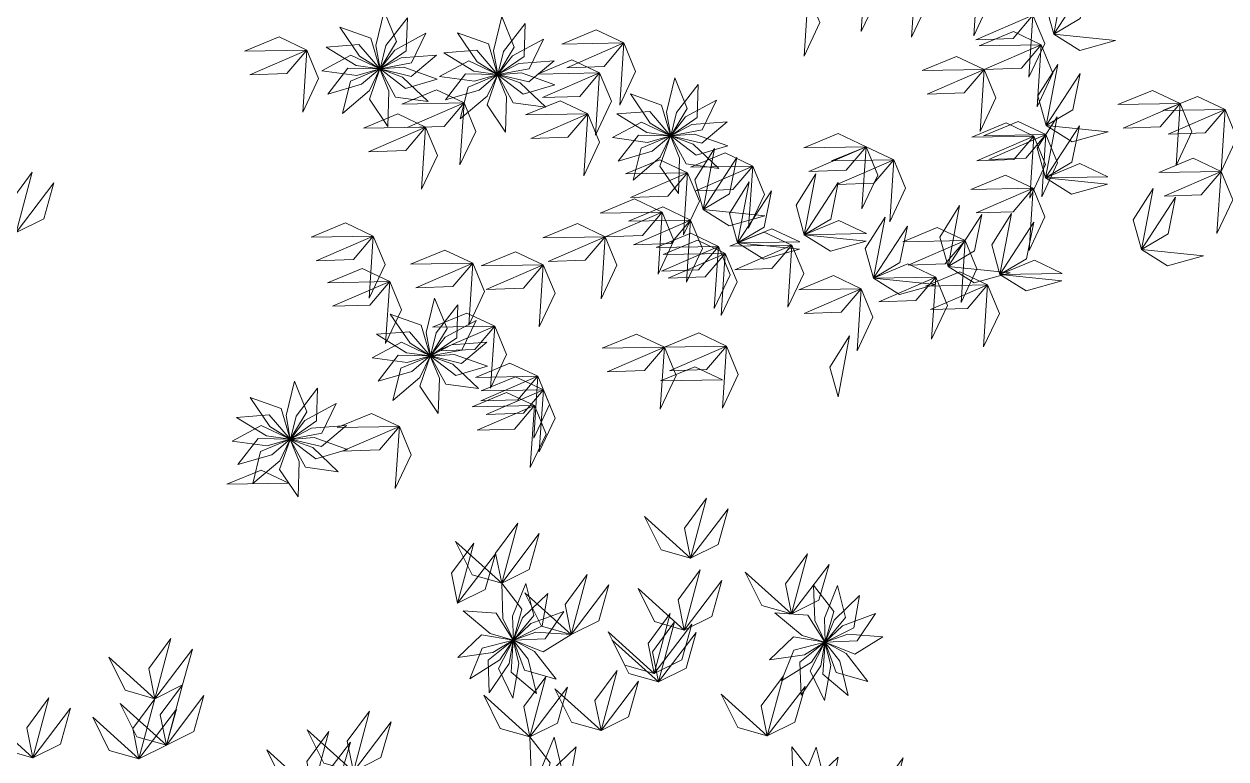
# Model space of a CAD drawing. Header units: inches. Extents: x -173 to 14008, y -3334 to 10368.
# Drawn here: x 9448.7 to 9564.6, y 587.1 to 658 of the extents above; entities that cross this region are included whole.
import ezdxf

# ---------------------------------------------------------------- set-up
doc = ezdxf.new("R2010")
doc.units = ezdxf.units.IN
doc.header["$MEASUREMENT"] = 0
doc.layers.add('ARREDAMENTO', color=8, linetype='Continuous', lineweight=18)

msp = doc.modelspace()

# ---------------------------------------------------------------- linework, layer by layer
at = {"layer": 'ARREDAMENTO', "lineweight": 0}
for points in [[(9529.81, 663.3), (9530.94, 660.56), (9529.41, 657.31), (9529.81, 663.3)], [(9534.67, 662.76), (9535.8, 660.02), (9534.27, 656.77), (9534.67, 662.76)], [(9540.67, 662.87), (9541.8, 660.13), (9540.27, 656.88), (9540.67, 662.87)], [(9547.98, 657.04), (9547.18, 659.9), (9549.08, 662.94), (9547.98, 657.04)], [(9547.98, 657.04), (9550.53, 658.56), (9551.24, 662.07), (9547.98, 657.04)], [(9524.3, 660.92), (9525.44, 658.18), (9523.91, 654.93), (9524.3, 660.92)], [(9483.41, 659.28), (9482.6, 655.97), (9483.01, 653.7), (9484.61, 656.34), (9483.41, 659.28)], [(9485.65, 658.63), (9483.56, 655.94), (9483.01, 653.7), (9485.54, 655.45), (9485.65, 658.63)], [(9494.76, 658.74), (9493.95, 655.43), (9494.36, 653.16), (9495.96, 655.79), (9494.76, 658.74)], [(9545.98, 658.89), (9544.06, 656.63), (9540.48, 656.5), (9545.98, 658.89)], [(9545.98, 658.89), (9547.11, 656.15), (9545.58, 652.9), (9545.98, 658.89)], [(9479.12, 657.74), (9481.04, 654.92), (9483, 653.7), (9482.11, 656.66), (9479.12, 657.74)], [(9497, 658.09), (9494.92, 655.39), (9494.36, 653.15), (9496.9, 654.91), (9497, 658.09)], [(9506.53, 656.2), (9503.84, 657.46), (9500.53, 656.09), (9506.53, 656.2)], [(9546.78, 656.03), (9544.1, 657.3), (9540.78, 655.92), (9546.78, 656.03)], [(9475.95, 655.51), (9473.27, 656.78), (9469.95, 655.4), (9475.95, 655.51)], [(9487.43, 657.13), (9484.43, 655.52), (9483.01, 653.7), (9486.04, 654.27), (9487.43, 657.13)], [(9490.47, 657.19), (9492.39, 654.38), (9494.35, 653.16), (9493.47, 656.11), (9490.47, 657.19)], [(9498.78, 656.58), (9495.78, 654.97), (9494.36, 653.15), (9497.39, 653.72), (9498.78, 656.58)], [(9506.53, 656.2), (9504.61, 653.94), (9501.02, 653.81), (9506.53, 656.2)], [(9506.53, 656.2), (9507.66, 653.46), (9506.13, 650.21), (9506.53, 656.2)], [(9547.98, 657.04), (9550.49, 655.47), (9553.94, 656.44), (9547.98, 657.04)], [(9475.95, 655.51), (9474.03, 653.25), (9470.44, 653.13), (9475.95, 655.51)], [(9475.95, 655.51), (9477.08, 652.77), (9475.55, 649.53), (9475.95, 655.51)], [(9477.4, 653.52), (9480.78, 653.06), (9482.99, 653.7), (9480.2, 655.02), (9477.4, 653.52)], [(9477.81, 655.81), (9480.71, 654.02), (9483, 653.7), (9480.98, 656.04), (9477.81, 655.81)], [(9488.44, 655.03), (9485.04, 654.78), (9483.01, 653.69), (9486.01, 652.98), (9488.44, 655.03)], [(9489.16, 655.26), (9492.06, 653.47), (9494.35, 653.15), (9492.34, 655.49), (9489.16, 655.26)], [(9546.78, 656.03), (9544.86, 653.77), (9541.28, 653.65), (9546.78, 656.03)], [(9546.78, 656.03), (9547.91, 653.29), (9546.38, 650.05), (9546.78, 656.03)], [(9488.52, 652.7), (9485.31, 653.85), (9483.01, 653.69), (9485.46, 651.82), (9488.52, 652.7)], [(9488.75, 652.97), (9492.13, 652.51), (9494.35, 653.15), (9491.56, 654.47), (9488.75, 652.97)], [(9499.8, 654.49), (9496.4, 654.23), (9494.36, 653.15), (9497.36, 652.44), (9499.8, 654.49)], [(9504.19, 653.31), (9501.51, 654.57), (9498.19, 653.2), (9504.19, 653.31)], [(9541.28, 653.65), (9538.59, 654.91), (9535.28, 653.54), (9541.28, 653.65)], [(9547.26, 648.23), (9546.46, 651.09), (9548.37, 654.13), (9547.26, 648.23)], [(9477.96, 651.25), (9481.23, 652.21), (9482.99, 653.69), (9479.91, 653.76), (9477.96, 651.25)], [(9479.39, 649.41), (9481.98, 651.62), (9482.99, 653.69), (9480.15, 652.5), (9479.39, 649.41)], [(9483.76, 648.14), (9483.87, 651.55), (9483, 653.69), (9481.98, 650.77), (9483.76, 648.14)], [(9487.64, 650.55), (9485.17, 652.9), (9483.01, 653.69), (9484.49, 650.98), (9487.64, 650.55)], [(9489.31, 650.71), (9492.58, 651.66), (9494.34, 653.15), (9491.26, 653.22), (9489.31, 650.71)], [(9490.74, 648.87), (9493.34, 651.07), (9494.35, 653.14), (9491.5, 651.95), (9490.74, 648.87)], [(9495.12, 647.6), (9495.22, 651), (9494.35, 653.14), (9493.33, 650.23), (9495.12, 647.6)], [(9499.87, 652.16), (9496.66, 653.31), (9494.36, 653.14), (9496.81, 651.27), (9499.87, 652.16)], [(9498.99, 650), (9496.53, 652.35), (9494.36, 653.14), (9495.84, 650.43), (9498.99, 650)], [(9504.19, 653.31), (9502.27, 651.05), (9498.68, 650.93), (9504.19, 653.31)], [(9504.19, 653.31), (9505.32, 650.57), (9503.79, 647.32), (9504.19, 653.31)], [(9511.44, 652.84), (9510.63, 649.53), (9511.04, 647.25), (9512.64, 649.89), (9511.44, 652.84)], [(9541.28, 653.65), (9539.36, 651.39), (9535.77, 651.27), (9541.28, 653.65)], [(9541.28, 653.65), (9542.41, 650.91), (9540.88, 647.67), (9541.28, 653.65)], [(9547.26, 648.23), (9549.81, 649.75), (9550.53, 653.27), (9547.26, 648.23)], [(9491.12, 650.41), (9488.44, 651.67), (9485.12, 650.3), (9491.12, 650.41)], [(9513.68, 652.19), (9511.6, 649.49), (9511.04, 647.25), (9513.58, 649.01), (9513.68, 652.19)], [(9560.18, 650.36), (9557.5, 651.63), (9554.18, 650.26), (9560.18, 650.36)], [(9491.12, 650.41), (9489.2, 648.15), (9485.61, 648.03), (9491.12, 650.41)], [(9491.12, 650.41), (9492.25, 647.67), (9490.72, 644.43), (9491.12, 650.41)], [(9503.05, 649.37), (9500.37, 650.63), (9497.05, 649.26), (9503.05, 649.37)], [(9507.15, 651.29), (9509.07, 648.47), (9511.03, 647.26), (9510.15, 650.21), (9507.15, 651.29)], [(9515.46, 650.68), (9512.46, 649.07), (9511.04, 647.25), (9514.07, 647.82), (9515.46, 650.68)], [(9560.18, 650.36), (9558.26, 648.1), (9554.67, 647.98), (9560.18, 650.36)], [(9564.52, 649.79), (9561.84, 651.05), (9558.52, 649.68), (9564.52, 649.79)], [(9560.18, 650.36), (9561.31, 647.63), (9559.78, 644.38), (9560.18, 650.36)], [(9487.41, 648.09), (9484.73, 649.35), (9481.41, 647.98), (9487.41, 648.09)], [(9503.05, 649.37), (9501.13, 647.11), (9497.55, 646.98), (9503.05, 649.37)], [(9503.05, 649.37), (9504.19, 646.63), (9502.66, 643.38), (9503.05, 649.37)], [(9505.84, 649.36), (9508.74, 647.57), (9511.03, 647.25), (9509.02, 649.59), (9505.84, 649.36)], [(9564.52, 649.79), (9562.6, 647.53), (9559.01, 647.41), (9564.52, 649.79)], [(9564.52, 649.79), (9565.65, 647.05), (9564.12, 643.8), (9564.52, 649.79)], [(9487.41, 648.09), (9485.49, 645.83), (9481.9, 645.71), (9487.41, 648.09)], [(9487.41, 648.09), (9488.54, 645.35), (9487.01, 642.1), (9487.41, 648.09)], [(9505.43, 647.07), (9508.81, 646.61), (9511.03, 647.25), (9508.24, 648.57), (9505.43, 647.07)], [(9516.48, 648.59), (9513.08, 648.33), (9511.04, 647.24), (9514.04, 646.53), (9516.48, 648.59)], [(9546.06, 647.22), (9543.38, 648.49), (9540.07, 647.11), (9546.06, 647.22)], [(9547.22, 647.36), (9544.54, 648.62), (9541.22, 647.25), (9547.22, 647.36)], [(9547.2, 643.19), (9546.4, 646.04), (9548.3, 649.08), (9547.2, 643.19)], [(9547.2, 643.19), (9549.74, 644.7), (9550.46, 648.22), (9547.2, 643.19)], [(9547.26, 648.23), (9549.77, 646.66), (9553.23, 647.63), (9547.26, 648.23)], [(9505.99, 644.8), (9509.26, 645.76), (9511.02, 647.25), (9507.94, 647.32), (9505.99, 644.8)], [(9507.42, 642.96), (9510.02, 645.17), (9511.02, 647.24), (9508.18, 646.05), (9507.42, 642.96)], [(9511.8, 641.69), (9511.9, 645.1), (9511.03, 647.24), (9510.01, 644.33), (9511.8, 641.69)], [(9516.55, 646.26), (9513.34, 647.41), (9511.04, 647.24), (9513.49, 645.37), (9516.55, 646.26)], [(9515.67, 644.1), (9513.21, 646.45), (9511.04, 647.24), (9512.52, 644.53), (9515.67, 644.1)], [(9529.88, 646.19), (9527.2, 647.45), (9523.88, 646.08), (9529.88, 646.19)], [(9546.06, 647.22), (9544.15, 644.96), (9540.56, 644.84), (9546.06, 647.22)], [(9547.22, 647.36), (9545.3, 645.1), (9541.71, 644.97), (9547.22, 647.36)], [(9546.06, 647.22), (9547.2, 644.48), (9545.67, 641.24), (9546.06, 647.22)], [(9547.22, 647.36), (9548.35, 644.62), (9546.82, 641.37), (9547.22, 647.36)], [(9514.16, 640.13), (9513.36, 642.98), (9515.27, 646.02), (9514.16, 640.13)], [(9529.88, 646.19), (9527.96, 643.93), (9524.37, 643.81), (9529.88, 646.19)], [(9532.56, 644.93), (9529.88, 646.19), (9526.56, 644.82), (9532.56, 644.93)], [(9529.88, 646.19), (9531.01, 643.45), (9529.48, 640.2), (9529.88, 646.19)], [(9512.67, 643.68), (9509.99, 644.94), (9506.68, 643.57), (9512.67, 643.68)], [(9518.96, 644.32), (9516.28, 645.59), (9512.96, 644.21), (9518.96, 644.32)], [(9514.16, 640.13), (9516.71, 641.64), (9517.43, 645.16), (9514.16, 640.13)], [(9532.56, 644.93), (9530.64, 642.67), (9527.05, 642.54), (9532.56, 644.93)], [(9532.56, 644.93), (9533.69, 642.19), (9532.16, 638.94), (9532.56, 644.93)], [(9553.19, 643.3), (9550.51, 644.56), (9547.2, 643.19), (9553.19, 643.3)], [(9564.12, 643.8), (9561.44, 645.07), (9558.12, 643.69), (9564.12, 643.8)], [(9447.93, 637.92), (9447.34, 640.83), (9449.47, 643.72), (9447.93, 637.92)], [(9512.67, 643.68), (9510.75, 641.42), (9507.17, 641.3), (9512.67, 643.68)], [(9512.67, 643.68), (9513.81, 640.94), (9512.28, 637.7), (9512.67, 643.68)], [(9518.96, 644.32), (9517.04, 642.06), (9513.45, 641.94), (9518.96, 644.32)], [(9518.96, 644.32), (9520.09, 641.58), (9518.56, 638.34), (9518.96, 644.32)], [(9523.93, 637.7), (9523.13, 640.55), (9525.04, 643.59), (9523.93, 637.7)], [(9546, 642.18), (9543.32, 643.44), (9540, 642.07), (9546, 642.18)], [(9564.12, 643.8), (9562.2, 641.54), (9558.62, 641.42), (9564.12, 643.8)], [(9564.12, 643.8), (9565.25, 641.06), (9563.72, 637.82), (9564.12, 643.8)], [(9447.93, 637.92), (9450.58, 639.24), (9451.56, 642.7), (9447.93, 637.92)], [(9517.5, 636.91), (9516.7, 639.76), (9518.6, 642.8), (9517.5, 636.91)], [(9523.93, 637.7), (9526.48, 639.21), (9527.2, 642.73), (9523.93, 637.7)], [(9547.2, 643.19), (9549.71, 641.61), (9553.16, 642.58), (9547.2, 643.19)], [(9510.23, 639.89), (9507.54, 641.15), (9504.23, 639.78), (9510.23, 639.89)], [(9517.5, 636.91), (9520.05, 638.42), (9520.76, 641.94), (9517.5, 636.91)], [(9546, 642.18), (9544.08, 639.92), (9540.49, 639.8), (9546, 642.18)], [(9546, 642.18), (9547.13, 639.44), (9545.6, 636.19), (9546, 642.18)], [(9556.46, 636.28), (9555.66, 639.13), (9557.57, 642.17), (9556.46, 636.28)], [(9556.46, 636.28), (9559.01, 637.79), (9559.73, 641.31), (9556.46, 636.28)], [(9510.23, 639.89), (9508.31, 637.63), (9504.72, 637.51), (9510.23, 639.89)], [(9512.96, 639.11), (9510.28, 640.38), (9506.97, 639.01), (9512.96, 639.11)], [(9510.23, 639.89), (9511.36, 637.15), (9509.83, 633.9), (9510.23, 639.89)], [(9514.16, 640.13), (9516.67, 638.55), (9520.13, 639.52), (9514.16, 640.13)], [(9537.8, 634.63), (9537, 637.48), (9538.9, 640.52), (9537.8, 634.63)], [(9482.36, 637.57), (9479.68, 638.84), (9476.37, 637.47), (9482.36, 637.57)], [(9504.72, 637.51), (9502.04, 638.77), (9498.72, 637.4), (9504.72, 637.51)], [(9512.96, 639.11), (9511.05, 636.86), (9507.46, 636.73), (9512.96, 639.11)], [(9512.96, 639.11), (9514.1, 636.38), (9512.57, 633.13), (9512.96, 639.11)], [(9529.93, 637.81), (9527.25, 639.07), (9523.93, 637.7), (9529.93, 637.81)], [(9530.6, 633.51), (9529.8, 636.36), (9531.71, 639.4), (9530.6, 633.51)], [(9537.8, 634.63), (9540.35, 636.14), (9541.06, 639.66), (9537.8, 634.63)], [(9542.8, 633.86), (9542, 636.72), (9543.91, 639.76), (9542.8, 633.86)], [(9542.8, 633.86), (9545.35, 635.38), (9546.07, 638.9), (9542.8, 633.86)], [(9482.36, 637.57), (9480.45, 635.31), (9476.86, 635.19), (9482.36, 637.57)], [(9482.36, 637.57), (9483.5, 634.84), (9481.97, 631.59), (9482.36, 637.57)], [(9515.65, 636.57), (9512.97, 637.84), (9509.65, 636.47), (9515.65, 636.57)], [(9522.73, 636.69), (9520.05, 637.95), (9516.74, 636.58), (9522.73, 636.69)], [(9522.73, 636.69), (9520.05, 637.95), (9516.74, 636.58), (9522.73, 636.69)], [(9523.5, 637.01), (9520.81, 638.28), (9517.5, 636.91), (9523.5, 637.01)], [(9523.93, 637.7), (9526.44, 636.12), (9529.9, 637.09), (9523.93, 637.7)], [(9530.6, 633.51), (9533.15, 635.02), (9533.87, 638.54), (9530.6, 633.51)], [(9539.43, 637.14), (9536.75, 638.41), (9533.43, 637.03), (9539.43, 637.14)], [(9504.72, 637.51), (9502.8, 635.25), (9499.21, 635.13), (9504.72, 637.51)], [(9504.72, 637.51), (9505.85, 634.77), (9504.32, 631.52), (9504.72, 637.51)], [(9515.65, 636.57), (9513.73, 634.31), (9510.14, 634.19), (9515.65, 636.57)], [(9516.3, 635.89), (9513.62, 637.16), (9510.3, 635.79), (9516.3, 635.89)], [(9515.65, 636.57), (9516.78, 633.83), (9515.25, 630.59), (9515.65, 636.57)], [(9522.73, 636.69), (9520.81, 634.43), (9517.23, 634.31), (9522.73, 636.69)], [(9522.73, 636.69), (9520.81, 634.43), (9517.23, 634.31), (9522.73, 636.69)], [(9517.5, 636.91), (9520.01, 635.33), (9523.47, 636.3), (9517.5, 636.91)], [(9522.73, 636.69), (9523.87, 633.95), (9522.34, 630.7), (9522.73, 636.69)], [(9522.73, 636.69), (9523.87, 633.95), (9522.34, 630.7), (9522.73, 636.69)], [(9539.43, 637.14), (9537.51, 634.88), (9533.93, 634.76), (9539.43, 637.14)], [(9539.43, 637.14), (9540.57, 634.4), (9539.04, 631.16), (9539.43, 637.14)], [(9491.95, 634.96), (9489.27, 636.22), (9485.96, 634.85), (9491.95, 634.96)], [(9498.75, 634.79), (9496.07, 636.06), (9492.76, 634.69), (9498.75, 634.79)], [(9516.3, 635.89), (9514.38, 633.63), (9510.8, 633.51), (9516.3, 635.89)], [(9516.3, 635.89), (9517.44, 633.16), (9515.91, 629.91), (9516.3, 635.89)], [(9548.8, 633.97), (9546.12, 635.24), (9542.8, 633.86), (9548.8, 633.97)], [(9556.46, 636.28), (9558.97, 634.7), (9562.43, 635.67), (9556.46, 636.28)], [(9483.95, 633.18), (9481.27, 634.45), (9477.95, 633.07), (9483.95, 633.18)], [(9491.95, 634.96), (9490.03, 632.7), (9486.45, 632.58), (9491.95, 634.96)], [(9491.95, 634.96), (9493.09, 632.22), (9491.56, 628.97), (9491.95, 634.96)], [(9498.75, 634.79), (9496.84, 632.53), (9493.25, 632.41), (9498.75, 634.79)], [(9498.75, 634.79), (9499.89, 632.06), (9498.36, 628.81), (9498.75, 634.79)], [(9536.6, 633.62), (9533.92, 634.88), (9530.6, 633.51), (9536.6, 633.62)], [(9541.6, 632.85), (9538.92, 634.12), (9535.61, 632.74), (9541.6, 632.85)], [(9537.8, 634.63), (9540.31, 633.05), (9543.77, 634.02), (9537.8, 634.63)], [(9483.95, 633.18), (9482.03, 630.92), (9478.44, 630.8), (9483.95, 633.18)], [(9483.95, 633.18), (9485.08, 630.44), (9483.55, 627.2), (9483.95, 633.18)], [(9529.41, 632.49), (9526.73, 633.76), (9523.41, 632.39), (9529.41, 632.49)], [(9530.6, 633.51), (9533.12, 631.93), (9536.57, 632.9), (9530.6, 633.51)], [(9536.6, 633.62), (9534.68, 631.36), (9531.1, 631.23), (9536.6, 633.62)], [(9536.6, 633.62), (9537.74, 630.88), (9536.21, 627.63), (9536.6, 633.62)], [(9542.8, 633.86), (9545.31, 632.29), (9548.77, 633.26), (9542.8, 633.86)], [(9529.41, 632.49), (9527.49, 630.23), (9523.9, 630.11), (9529.41, 632.49)], [(9529.41, 632.49), (9530.54, 629.76), (9529.01, 626.51), (9529.41, 632.49)], [(9541.6, 632.85), (9539.68, 630.59), (9536.1, 630.47), (9541.6, 632.85)], [(9541.6, 632.85), (9542.74, 630.11), (9541.21, 626.87), (9541.6, 632.85)], [(9488.27, 631.59), (9487.46, 628.28), (9487.87, 626.01), (9489.47, 628.64), (9488.27, 631.59)], [(9490.51, 630.94), (9488.43, 628.24), (9487.87, 626), (9490.41, 627.76), (9490.51, 630.94)], [(9483.98, 630.04), (9485.9, 627.23), (9487.86, 626.01), (9486.98, 628.96), (9483.98, 630.04)], [(9492.29, 629.44), (9489.29, 627.82), (9487.87, 626), (9490.9, 626.57), (9492.29, 629.44)], [(9494.07, 628.88), (9491.39, 630.14), (9488.07, 628.77), (9494.07, 628.88)], [(9482.67, 628.11), (9485.57, 626.32), (9487.86, 626.01), (9485.85, 628.34), (9482.67, 628.11)], [(9494.07, 628.88), (9492.15, 626.62), (9488.56, 626.5), (9494.07, 628.88)], [(9494.07, 628.88), (9495.2, 626.14), (9493.67, 622.89), (9494.07, 628.88)], [(9482.26, 625.82), (9485.64, 625.36), (9487.86, 626), (9485.07, 627.32), (9482.26, 625.82)], [(9493.31, 627.34), (9489.91, 627.08), (9487.87, 626), (9490.87, 625.29), (9493.31, 627.34)], [(9510.43, 626.85), (9507.75, 628.11), (9504.43, 626.74), (9510.43, 626.85)], [(9516.43, 626.96), (9513.75, 628.22), (9510.43, 626.85), (9516.43, 626.96)], [(9527.19, 622.07), (9526.39, 624.92), (9528.3, 627.96), (9527.19, 622.07)], [(9482.82, 623.56), (9486.09, 624.51), (9487.85, 626), (9484.77, 626.07), (9482.82, 623.56)], [(9484.25, 621.72), (9486.85, 623.92), (9487.86, 625.99), (9485.01, 624.81), (9484.25, 621.72)], [(9488.63, 620.45), (9488.73, 623.85), (9487.86, 625.99), (9486.84, 623.08), (9488.63, 620.45)], [(9493.38, 625.01), (9490.17, 626.16), (9487.87, 625.99), (9490.32, 624.12), (9493.38, 625.01)], [(9492.5, 622.85), (9490.04, 625.2), (9487.87, 625.99), (9489.35, 623.28), (9492.5, 622.85)], [(9510.43, 626.85), (9508.51, 624.59), (9504.92, 624.47), (9510.43, 626.85)], [(9510.43, 626.85), (9511.56, 624.11), (9510.03, 620.86), (9510.43, 626.85)], [(9516.43, 626.96), (9514.51, 624.7), (9510.92, 624.58), (9516.43, 626.96)], [(9516.43, 626.96), (9517.56, 624.22), (9516.03, 620.97), (9516.43, 626.96)], [(9498.22, 624.04), (9495.54, 625.31), (9492.22, 623.94), (9498.22, 624.04)], [(9516.05, 623.71), (9513.37, 624.97), (9510.05, 623.6), (9516.05, 623.71)], [(9498.22, 624.04), (9496.3, 621.78), (9492.72, 621.66), (9498.22, 624.04)], [(9498.77, 622.73), (9496.08, 624), (9492.77, 622.63), (9498.77, 622.73)], [(9498.22, 624.04), (9499.36, 621.31), (9497.83, 618.06), (9498.22, 624.04)], [(9474.76, 623.56), (9473.95, 620.25), (9474.35, 617.98), (9475.96, 620.61), (9474.76, 623.56)], [(9476.99, 622.91), (9474.91, 620.21), (9474.36, 617.97), (9476.89, 619.73), (9476.99, 622.91)], [(9498.77, 622.73), (9496.85, 620.47), (9493.26, 620.35), (9498.77, 622.73)], [(9498.77, 622.73), (9499.9, 619.99), (9498.37, 616.75), (9498.77, 622.73)], [(9470.47, 622.01), (9472.39, 619.2), (9474.35, 617.98), (9473.46, 620.93), (9470.47, 622.01)], [(9478.77, 621.41), (9475.77, 619.79), (9474.36, 617.97), (9477.39, 618.54), (9478.77, 621.41)], [(9497.9, 621.21), (9495.22, 622.48), (9491.9, 621.11), (9497.9, 621.21)], [(9469.16, 620.08), (9472.06, 618.29), (9474.34, 617.98), (9472.33, 620.31), (9469.16, 620.08)], [(9484.88, 619.2), (9482.2, 620.46), (9478.88, 619.09), (9484.88, 619.2)], [(9497.9, 621.21), (9495.98, 618.95), (9492.39, 618.83), (9497.9, 621.21)], [(9497.9, 621.21), (9499.03, 618.47), (9497.5, 615.23), (9497.9, 621.21)], [(9468.75, 617.79), (9472.12, 617.33), (9474.34, 617.97), (9471.55, 619.29), (9468.75, 617.79)], [(9479.79, 619.31), (9476.39, 619.05), (9474.36, 617.97), (9477.36, 617.26), (9479.79, 619.31)], [(9484.88, 619.2), (9482.96, 616.94), (9479.37, 616.82), (9484.88, 619.2)], [(9484.88, 619.2), (9486.01, 616.46), (9484.48, 613.21), (9484.88, 619.2)], [(9469.3, 615.53), (9472.57, 616.48), (9474.34, 617.97), (9471.26, 618.04), (9469.3, 615.53)], [(9470.73, 613.69), (9473.33, 615.89), (9474.34, 617.97), (9471.49, 616.78), (9470.73, 613.69)], [(9475.11, 612.42), (9475.21, 615.82), (9474.34, 617.96), (9473.32, 615.05), (9475.11, 612.42)], [(9479.86, 616.98), (9476.66, 618.13), (9474.35, 617.96), (9476.81, 616.09), (9479.86, 616.98)], [(9478.98, 614.82), (9476.52, 617.18), (9474.35, 617.96), (9475.83, 615.26), (9478.98, 614.82)], [(9474.22, 613.73), (9471.54, 615), (9468.22, 613.62), (9474.22, 613.73)], [(9512.96, 606.5), (9512.38, 609.4), (9514.51, 612.29), (9512.96, 606.5)], [(9512.96, 606.5), (9515.62, 607.82), (9516.6, 611.27), (9512.96, 606.5)], [(9494.74, 604.08), (9494.16, 606.99), (9496.29, 609.88), (9494.74, 604.08)], [(9512.96, 606.5), (9510.11, 607.3), (9508.51, 610.52), (9512.96, 606.5)], [(9494.74, 604.08), (9497.4, 605.4), (9498.37, 608.86), (9494.74, 604.08)], [(9490.49, 602.14), (9489.91, 605.05), (9492.04, 607.94), (9490.49, 602.14)], [(9494.74, 604.08), (9491.89, 604.89), (9490.29, 608.1), (9494.74, 604.08)], [(9490.49, 602.14), (9493.15, 603.46), (9494.13, 606.91), (9490.49, 602.14)], [(9522.68, 601.11), (9522.1, 604.02), (9524.23, 606.91), (9522.68, 601.11)], [(9512.35, 599.56), (9511.76, 602.47), (9513.89, 605.36), (9512.35, 599.56)], [(9522.68, 601.11), (9519.83, 601.92), (9518.23, 605.13), (9522.68, 601.11)], [(9522.68, 601.11), (9525.34, 602.43), (9526.31, 605.88), (9522.68, 601.11)], [(9494.74, 604.08), (9494.86, 600.68), (9495.87, 598.6), (9496.7, 601.57), (9494.74, 604.08)], [(9497.07, 604.06), (9495.8, 600.9), (9495.87, 598.6), (9497.84, 600.97), (9497.07, 604.06)], [(9501.44, 599.13), (9500.86, 602.04), (9502.98, 604.93), (9501.44, 599.13)], [(9512.35, 599.56), (9515, 600.88), (9515.98, 604.34), (9512.35, 599.56)], [(9499.19, 603.1), (9496.74, 600.73), (9495.87, 598.6), (9498.63, 599.97), (9499.19, 603.1)], [(9501.44, 599.13), (9498.59, 599.94), (9496.99, 603.15), (9501.44, 599.13)], [(9501.44, 599.13), (9504.1, 600.45), (9505.07, 603.91), (9501.44, 599.13)], [(9512.35, 599.56), (9509.49, 600.37), (9507.89, 603.58), (9512.35, 599.56)], [(9524.81, 603.88), (9524.93, 600.47), (9525.93, 598.39), (9526.76, 601.36), (9524.81, 603.88)], [(9527.14, 603.86), (9525.86, 600.7), (9525.93, 598.39), (9527.9, 600.77), (9527.14, 603.86)], [(9529.26, 602.89), (9526.81, 600.52), (9525.94, 598.39), (9528.7, 599.76), (9529.26, 602.89)], [(9491.03, 601.43), (9493.64, 599.24), (9495.86, 598.6), (9494.21, 601.2), (9491.03, 601.43)], [(9500.74, 601.35), (9497.54, 600.19), (9495.87, 598.59), (9498.95, 598.72), (9500.74, 601.35)], [(9509.46, 595.36), (9508.88, 598.27), (9511, 601.16), (9509.46, 595.36)], [(9521.1, 601.23), (9523.71, 599.04), (9525.92, 598.39), (9524.27, 601), (9521.1, 601.23)], [(9530.8, 601.15), (9527.6, 599.98), (9525.94, 598.38), (9529.02, 598.51), (9530.8, 601.15)], [(9501.44, 599.13), (9498.04, 599.37), (9495.87, 598.59), (9498.74, 597.45), (9501.44, 599.13)], [(9509.46, 595.36), (9506.61, 596.17), (9505.01, 599.38), (9509.46, 595.36)], [(9509.87, 594.56), (9509.28, 597.46), (9511.41, 600.35), (9509.87, 594.56)], [(9509.46, 595.36), (9512.11, 596.68), (9513.09, 600.14), (9509.46, 595.36)], [(9509.87, 594.56), (9512.52, 595.88), (9513.5, 599.33), (9509.87, 594.56)], [(9461.29, 592.94), (9460.71, 595.84), (9462.83, 598.73), (9461.29, 592.94)], [(9490.52, 596.9), (9493.89, 597.38), (9495.85, 598.59), (9492.81, 599.11), (9490.52, 596.9)], [(9491.67, 594.87), (9494.56, 596.68), (9495.85, 598.59), (9492.87, 597.82), (9491.67, 594.87)], [(9493.54, 593.49), (9495.45, 596.32), (9495.86, 598.59), (9493.44, 596.67), (9493.54, 593.49)], [(9495.82, 592.99), (9496.41, 596.34), (9495.86, 598.58), (9494.43, 595.85), (9495.82, 592.99)], [(9498.1, 593.45), (9497.28, 596.76), (9495.86, 598.58), (9495.67, 595.5), (9498.1, 593.45)], [(9500, 594.81), (9497.9, 597.49), (9495.87, 598.58), (9496.94, 595.69), (9500, 594.81)], [(9509.87, 594.56), (9507.01, 595.36), (9505.41, 598.58), (9509.87, 594.56)], [(9520.58, 596.7), (9523.96, 597.17), (9525.92, 598.39), (9522.88, 598.9), (9520.58, 596.7)], [(9521.73, 594.67), (9524.62, 596.47), (9525.92, 598.38), (9522.93, 597.61), (9521.73, 594.67)], [(9523.61, 593.28), (9525.51, 596.11), (9525.92, 598.38), (9523.5, 596.46), (9523.61, 593.28)], [(9525.88, 592.78), (9526.47, 596.14), (9525.92, 598.38), (9524.49, 595.64), (9525.88, 592.78)], [(9528.16, 593.25), (9527.34, 596.55), (9525.93, 598.37), (9525.73, 595.3), (9528.16, 593.25)], [(9530.06, 594.6), (9527.96, 597.29), (9525.93, 598.38), (9527.01, 595.48), (9530.06, 594.6)], [(9531.51, 598.92), (9528.11, 599.16), (9525.94, 598.38), (9528.8, 597.24), (9531.51, 598.92)], [(9461.29, 592.94), (9463.95, 594.26), (9464.92, 597.71), (9461.29, 592.94)], [(9461.29, 592.94), (9458.44, 593.75), (9456.84, 596.96), (9461.29, 592.94)], [(9497.46, 589.26), (9496.87, 592.17), (9499, 595.06), (9497.46, 589.26)], [(9504.32, 589.86), (9503.74, 592.77), (9505.87, 595.66), (9504.32, 589.86)], [(9520.36, 589.36), (9519.78, 592.26), (9521.91, 595.15), (9520.36, 589.36)], [(9462.4, 588.46), (9461.82, 591.37), (9463.95, 594.26), (9462.4, 588.46)], [(9497.46, 589.26), (9500.11, 590.58), (9501.09, 594.04), (9497.46, 589.26)], [(9504.32, 589.86), (9501.47, 590.67), (9499.87, 593.88), (9504.32, 589.86)], [(9504.32, 589.86), (9506.98, 591.18), (9507.95, 594.63), (9504.32, 589.86)], [(9520.36, 589.36), (9523.02, 590.68), (9524, 594.13), (9520.36, 589.36)], [(9449.53, 587.23), (9448.94, 590.14), (9451.07, 593.03), (9449.53, 587.23)], [(9462.4, 588.46), (9459.55, 589.27), (9457.95, 592.48), (9462.4, 588.46)], [(9459.75, 587.14), (9459.16, 590.05), (9461.29, 592.94), (9459.75, 587.14)], [(9462.4, 588.46), (9465.06, 589.78), (9466.03, 593.24), (9462.4, 588.46)], [(9497.46, 589.26), (9494.61, 590.07), (9493.01, 593.28), (9497.46, 589.26)], [(9520.36, 589.36), (9517.51, 590.16), (9515.91, 593.38), (9520.36, 589.36)], [(9449.53, 587.23), (9446.68, 588.04), (9445.08, 591.25), (9449.53, 587.23)], [(9449.53, 587.23), (9452.18, 588.55), (9453.16, 592.01), (9449.53, 587.23)], [(9459.75, 587.14), (9462.4, 588.46), (9463.38, 591.92), (9459.75, 587.14)], [(9480.44, 585.93), (9479.85, 588.83), (9481.98, 591.72), (9480.44, 585.93)], [(9459.75, 587.14), (9456.9, 587.95), (9455.3, 591.16), (9459.75, 587.14)], [(9480.44, 585.93), (9483.09, 587.25), (9484.07, 590.7), (9480.44, 585.93)], [(9476.53, 583.98), (9475.95, 586.89), (9478.07, 589.78), (9476.53, 583.98)], [(9480.44, 585.93), (9477.59, 586.73), (9475.99, 589.95), (9480.44, 585.93)], [(9497.46, 589.26), (9497.58, 585.86), (9498.58, 583.78), (9499.41, 586.75), (9497.46, 589.26)], [(9499.79, 589.24), (9498.51, 586.08), (9498.59, 583.78), (9500.55, 586.15), (9499.79, 589.24)], [(9476.53, 583.98), (9473.68, 584.79), (9472.08, 588), (9476.53, 583.98)], [(9476.53, 583.98), (9479.18, 585.3), (9480.16, 588.76), (9476.53, 583.98)], [(9501.91, 588.28), (9499.46, 585.91), (9498.59, 583.78), (9501.35, 585.15), (9501.91, 588.28)], [(9522.73, 588.29), (9522.85, 584.89), (9523.86, 582.81), (9524.69, 585.78), (9522.73, 588.29)], [(9525.06, 588.27), (9523.79, 585.11), (9523.86, 582.81), (9525.83, 585.18), (9525.06, 588.27)], [(9527.19, 587.31), (9524.73, 584.94), (9523.86, 582.8), (9526.63, 584.18), (9527.19, 587.31)], [(9531.92, 581.42), (9531.34, 584.33), (9533.46, 587.22), (9531.92, 581.42)]]:
    msp.add_lwpolyline(points, dxfattribs=at)

doc.saveas('drawing.dxf')
